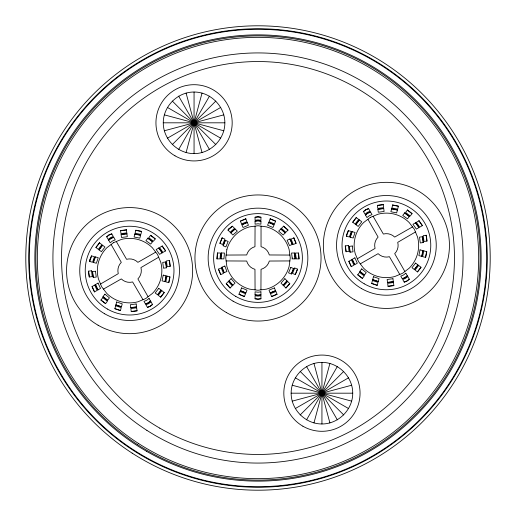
<?xml version="1.0" encoding="UTF-8"?>
<svg xmlns="http://www.w3.org/2000/svg" width="516" height="516" viewBox="0 0 516 516"><rect width="100%" height="100%" fill="white"/><g stroke="black" fill="none" stroke-linecap="round" stroke-linejoin="round"><path stroke-width="0.77" d="M255.065 226.131L254.962 246.674A11.726 11.726 0 0 0 246.674 254.962L226.131 255.059M260.935 289.869L261.038 269.326A11.726 11.726 0 0 0 269.326 261.038L289.869 260.935M89.752 261.483L91.642 255.917M93.531 262.496L95.415 256.929M163.275 122.814C163.172 106.335 177.581 91.925 194.061 92.029C210.541 91.925 224.957 106.335 224.853 122.814C224.957 139.294 210.541 153.704 194.061 153.6C177.581 153.704 163.172 139.294 163.275 122.814L224.853 122.814M166.055 275.86L164.907 281.62M169.829 276.873L168.68 282.633M217.604 253.021L217.068 258.884M221.512 253.021L220.977 258.884M295.023 258.884L294.488 253.021M298.932 258.884L298.396 253.021M291.147 393.186C291.043 376.706 305.459 362.297 321.939 362.4C338.419 362.297 352.828 376.706 352.725 393.186C352.828 409.665 338.419 424.075 321.939 423.971C305.459 424.075 291.043 409.665 291.147 393.186L352.725 393.186M346.552 236.238L348.435 230.671M350.325 237.25L352.215 231.684M422.849 250.608L421.701 256.375M426.629 251.621L425.474 257.381M186.095 152.555L202.033 93.074M313.967 422.927L329.905 363.445M219.997 243.384L222.241 237.966M223.209 245.771L225.453 240.353M291.25 273.957L293.494 268.539M295.204 274.538L297.448 269.12M178.665 149.479L209.457 96.15M306.543 419.85L337.335 366.521M96.002 247.551L99.575 242.901M99.078 249.912L102.652 245.261M157.509 294.746L161.076 290.095M160.586 297.106L164.153 292.456M228.059 230.162L232.477 226.285M230.826 232.922L235.244 229.046M286.954 280.756L283.078 285.174M289.715 283.523L285.838 287.941M352.802 222.306L356.369 217.649M355.879 224.66L359.446 220.01M414.303 269.494L417.876 264.843M417.38 271.855L420.946 267.204M172.292 144.583L215.83 101.046M300.17 414.954L343.708 371.417M106.728 236.876L109.076 235.077L111.811 233.941M108.683 240.263L111.03 238.463L113.765 237.328M150.517 300.989L148.169 302.789L145.441 303.924M152.472 304.375L150.13 306.175L147.395 307.31M363.528 211.625L365.87 209.825L368.605 208.69M365.483 215.011L367.831 213.211L370.559 212.076M407.317 275.738L404.97 277.537L402.235 278.672M409.272 279.124L406.924 280.923L404.189 282.059M167.397 138.211L220.725 107.418M100.536 284.013L118.274 273.661A11.726 11.726 0 0 1 121.305 262.334L111.127 244.494M155.729 252.143L137.895 262.334A11.726 11.726 0 0 0 126.568 259.296L116.306 241.52M103.471 289.102L121.305 278.917A11.726 11.726 0 0 0 132.638 281.955L142.996 299.693M158.664 257.232L140.933 267.591A11.726 11.726 0 0 1 137.895 278.917L148.073 296.758M357.33 258.761L375.067 248.409A11.726 11.726 0 0 1 378.105 237.083L367.927 219.242M412.529 226.898L394.695 237.083A11.726 11.726 0 0 0 383.362 234.045L373.1 216.269M360.265 263.85L378.105 253.666A11.726 11.726 0 0 0 389.432 256.704L399.79 274.441M415.464 231.981L397.726 242.339A11.726 11.726 0 0 1 394.695 253.666L404.873 271.506M295.275 408.582L348.603 377.789M240.437 221.222L245.855 218.977M241.92 224.802L247.338 222.557M270.107 292.843L275.525 290.598M271.59 296.423L277.008 294.178M164.32 130.78L223.802 114.849M292.198 401.151L351.68 385.22M120.609 230.762L126.42 229.994M121.112 234.599L126.923 233.838M255.065 217.333L258 216.946L260.935 217.333M255.065 221.241L258 220.861L260.935 221.241M377.402 205.51L383.214 204.742M377.906 209.354L383.723 208.587M130.722 307.62L136.54 306.852M131.232 311.464L137.043 310.697M260.935 294.759L258 295.139L255.065 294.759M260.935 298.667L258 299.054L255.065 298.667M387.522 282.368L393.334 281.601M388.026 286.212L393.843 285.445M289.869 255.059L269.326 254.962A11.726 11.726 0 0 0 261.038 246.674L261.038 226.143M226.131 260.935L246.674 261.038A11.726 11.726 0 0 0 254.962 269.326L255.065 289.869M392.644 205.149L398.41 206.297M391.631 208.922L397.397 210.07M135.85 230.394L141.61 231.549M134.837 234.174L140.597 235.322M378.273 281.446L372.707 279.562M377.26 285.225L371.694 283.336M121.473 306.697L115.906 304.808M120.46 310.471L114.894 308.587M164.32 114.849L223.802 130.78M292.198 385.22L351.68 401.151M404.563 213.044L409.285 216.52M270.145 218.977L275.563 221.222M268.662 222.557L274.08 224.802M147.769 238.295L152.491 241.772M240.475 290.598L245.893 292.843M238.992 294.178L244.41 296.423M167.397 107.418L220.725 138.211M295.275 377.789L348.603 408.582M407.35 210.147L412 213.721M364.451 274.951L359.871 271.293M357.794 274.731L362.451 278.298M283.523 226.285L287.941 230.162M280.756 229.046L285.174 232.922M232.922 285.174L229.046 280.756M230.162 287.941L226.285 283.523M150.549 235.399L155.206 238.972M107.657 300.202L103.071 296.539M101.001 299.977L105.651 303.55M172.292 101.046L215.83 144.583M300.17 371.417L343.708 414.954M418.895 220.867L422.294 225.673M415.509 222.822L418.908 227.627M354.776 264.656L352.312 259.309M351.39 266.611L348.926 261.264M289.902 239.082L292.25 244.455M162.095 246.113L165.494 250.924M158.709 248.073L162.108 252.879M97.982 289.902L95.512 284.555M94.596 291.863L92.132 286.509M178.665 96.15L209.457 149.479M306.543 366.521L337.335 419.85M293.759 237.966L296.003 243.384M224.208 272.642L222.067 267.178M218.552 269.12L220.796 274.538M313.967 363.445L329.905 422.927M186.095 93.074L202.033 152.555M426.119 235.283L426.887 241.095M422.404 236.754L423.172 242.565M349.39 246.364L350.151 252.182M345.417 245.906L346.184 251.718M169.325 260.528L170.087 266.346M165.61 262.005L166.371 267.817M92.59 271.616L93.357 277.434M88.623 271.158L89.384 276.969M321.939 362.4L321.939 423.971M194.061 92.029L194.061 153.6M89.758 259.948L89.565 261.438L92.583 262.244L94.473 256.678L91.448 255.871L89.758 259.948M93.538 260.961L93.344 262.444L96.363 263.257L98.246 257.69L95.228 256.878L93.538 260.961M163.224 275.099L162.069 280.865L165.094 281.671L166.242 275.912L163.224 275.099M166.997 276.112L165.849 281.878L168.867 282.684L170.022 276.924L166.997 276.112M217.41 253.021L216.868 258.884L219.997 258.884L220.538 253.021L217.41 253.021M221.319 253.021L220.777 258.884L223.905 258.884L224.447 253.021L221.319 253.021M226.846 249.654L225.744 258L226.846 266.346A32.256 32.256 0 0 0 249.654 289.154L258 290.256L266.346 289.154A32.256 32.256 0 0 0 289.154 266.346L290.256 258L289.154 249.654A32.256 32.256 0 0 0 266.346 226.846L258 225.744L249.654 226.846A32.256 32.256 0 0 0 226.846 249.654M292.211 258L292.095 258.884L295.223 258.884L294.681 253.021L291.553 253.021L292.211 258M296.12 258L296.003 258.884L299.132 258.884L298.59 253.021L295.462 253.021L296.12 258M346.558 234.703L346.359 236.186L349.384 236.992L351.267 231.426L348.248 230.62L346.558 234.703M350.332 235.709L350.138 237.199L353.157 238.005L355.047 232.439L352.022 231.632L350.332 235.709M420.018 249.847L418.869 255.614L421.888 256.42L423.043 250.66L420.018 249.847M423.797 250.86L422.643 256.626L425.668 257.432L426.816 251.673L423.797 250.86M115.655 305.756L114.842 308.774L120.409 310.664L121.221 307.639L115.655 305.756M116.668 301.976L115.855 305.001L121.421 306.885L122.234 303.866L116.668 301.976M134.889 233.987L134.076 237.005L139.842 238.153L140.649 235.135L134.889 233.987M135.895 230.207L135.089 233.226L140.849 234.38L141.661 231.355L135.895 230.207M372.449 280.504L371.643 283.523L377.209 285.413L378.015 282.387L372.449 280.504M373.461 276.731L372.655 279.749L378.222 281.633L379.028 278.614L373.461 276.731M391.683 208.735L390.87 211.754L396.636 212.902L397.449 209.883L391.683 208.735M392.695 204.955L391.883 207.98L397.649 209.128L398.455 206.11L392.695 204.955M222.067 237.895L219.822 243.313L222.686 244.5L224.931 239.082L222.067 237.895M225.273 240.282L223.028 245.7L225.892 246.887L228.137 241.469L225.273 240.282M240.108 291.495L238.921 294.359L244.339 296.603L245.526 293.739L240.108 291.495M241.591 287.915L240.404 290.779L245.822 293.024L247.009 290.16L241.591 287.915M268.733 222.377L267.546 225.24L272.964 227.485L274.151 224.621L268.733 222.377M270.216 218.797L269.03 221.661L274.447 223.905L275.634 221.041L270.216 218.797M290.805 267.423L288.56 272.841L291.43 274.028L293.675 268.61L290.805 267.423M294.759 268.004L292.52 273.422L295.384 274.609L297.629 269.191L294.759 268.004M99.42 242.784L95.847 247.435L98.311 249.325L101.878 244.668L99.42 242.784M102.497 245.145L98.924 249.796L101.388 251.685L104.954 247.029L102.497 245.145M104.903 294.152L102.948 296.7L107.541 300.357L109.424 297.893L104.903 294.152M147.892 238.134L145.938 240.682L150.717 244.081L152.607 241.617L147.892 238.134M102.768 297.674L100.878 300.131L105.535 303.705L107.418 301.241L102.768 297.674M150.672 235.244L148.782 237.708L153.433 241.275L155.322 238.818L150.672 235.244M158.773 288.328L155.2 292.978L157.664 294.868L161.231 290.211L158.773 288.328M161.843 290.682L158.277 295.339L160.734 297.222L164.307 292.572L161.843 290.682M228.833 228.833L227.924 230.02L230.136 232.232L234.548 228.356L232.335 226.143L228.833 228.833M231.6 231.6L230.684 232.787L232.897 234.999L237.315 231.123L235.103 228.91L231.6 231.6M284.877 278.685L281.001 283.103L283.213 285.316L287.09 280.897L284.877 278.685M287.644 281.452L283.768 285.864L285.98 288.076L289.857 283.665L287.644 281.452M356.214 217.533L352.647 222.183L355.105 224.073L358.678 219.423L356.214 217.533M359.291 219.893L355.724 224.544L358.181 226.434L361.755 221.783L359.291 219.893M361.703 268.9L359.749 271.448L364.335 275.105L366.225 272.642L361.703 268.9M404.686 212.882L402.732 215.43L407.517 218.829L409.407 216.372L404.686 212.882M359.568 272.422L357.678 274.88L362.329 278.453L364.219 275.989L359.568 272.422M407.466 209.993L405.576 212.457L410.233 216.023L412.116 213.566L407.466 209.993M415.567 263.076L412 267.727L414.458 269.616L418.031 264.96L415.567 263.076M418.644 265.437L415.07 270.087L417.534 271.977L421.101 267.32L418.644 265.437M228.356 281.452L226.143 283.665L230.02 288.076L232.232 285.864L228.356 281.452M231.123 278.685L228.91 280.897L232.787 285.316L234.999 283.103L231.123 278.685M280.897 228.91L278.685 231.123L283.103 234.999L285.316 232.787L280.897 228.91M283.665 226.143L281.452 228.356L285.864 232.232L288.076 230.02L283.665 226.143M108.979 234.903L106.631 236.702L108.199 239.411L110.54 237.612L113.275 236.483L111.708 233.774L108.979 234.903M110.934 238.289L108.586 240.088L110.153 242.797L112.494 240.998L115.229 239.869L113.668 237.16L110.934 238.289M113.475 242.694L106.793 247.815A32.256 32.256 0 0 0 98.446 278.975L101.671 286.754L106.793 293.43A32.256 32.256 0 0 0 137.953 301.783L145.731 298.558L152.407 293.43A32.256 32.256 0 0 0 160.76 262.276L157.535 254.498L152.407 247.815A32.256 32.256 0 0 0 121.254 239.469L113.475 242.694M149.053 298.448L146.705 300.254L143.977 301.383L145.538 304.092L148.273 302.963L150.614 301.157L149.053 298.448M151.007 301.834L148.66 303.64L145.931 304.769L147.492 307.478L150.227 306.343L152.568 304.543L151.007 301.834M365.773 209.657L363.432 211.457L364.993 214.166L367.34 212.36L370.069 211.231L368.508 208.522L365.773 209.657M367.727 213.037L365.386 214.843L366.947 217.552L369.295 215.746L372.023 214.617L370.462 211.908L367.727 213.037M370.269 217.442L363.593 222.57A32.256 32.256 0 0 0 355.24 253.724L358.465 261.502L363.593 268.185A32.256 32.256 0 0 0 394.746 276.531L402.525 273.306L409.207 268.185A32.256 32.256 0 0 0 417.554 237.025L414.329 229.246L409.207 222.57A32.256 32.256 0 0 0 378.047 214.217L370.269 217.442M405.847 273.203L403.506 275.002L400.771 276.131L402.332 278.84L405.066 277.711L407.414 275.912L405.847 273.203M407.801 276.589L405.46 278.388L402.725 279.517L404.292 282.226L407.021 281.097L409.369 279.298L407.801 276.589M94.667 285.045L91.958 286.612L94.428 291.959L97.131 290.392L94.667 285.045M98.053 283.091L95.344 284.651L97.808 290.005L100.517 288.438L98.053 283.091M158.876 247.97L156.174 249.538L159.567 254.343L162.276 252.782L158.876 247.97M162.263 246.016L159.554 247.583L162.953 252.389L165.662 250.828L162.263 246.016M351.467 259.793L348.758 261.36L351.222 266.707L353.931 265.14L351.467 259.793M354.853 257.839L352.144 259.406L354.608 264.753L357.317 263.186L354.853 257.839M415.677 222.725L412.968 224.286L416.367 229.098L419.076 227.53L415.677 222.725M419.063 220.771L416.354 222.332L419.753 227.143L422.462 225.576L419.063 220.771M245.784 218.797L240.366 221.041L241.553 223.905L246.97 221.661L245.784 218.797M247.267 222.377L241.849 224.621L243.036 227.485L248.454 225.24L247.267 222.377M224.847 266.03L221.88 267.256L224.028 272.712L226.892 271.526L224.847 266.03M290.082 239.005L287.122 240.237L289.56 245.571L292.43 244.384L290.082 239.005M221.241 268.004L218.371 269.191L220.616 274.609L223.48 273.422L221.241 268.004M293.933 237.895L291.069 239.082L293.314 244.5L296.178 243.313L293.933 237.895M274.409 287.915L268.991 290.16L270.178 293.024L275.596 290.779L274.409 287.915M275.892 291.495L270.474 293.739L271.661 296.603L277.079 294.359L275.892 291.495M126.394 229.801L120.583 230.568L120.983 233.638L126.801 232.877L126.394 229.801M126.904 233.645L121.086 234.412L121.492 237.483L127.304 236.721L126.904 233.645M258 216.752L255.065 217.139L255.065 220.268L258 219.88L260.935 220.268L260.935 217.139L258 216.752M258 220.661L255.065 221.048L255.065 224.176L258 223.789L260.935 224.176L260.935 221.048L258 220.661M383.195 204.549L377.377 205.316L377.783 208.393L383.594 207.625L383.195 204.549M383.698 208.393L377.886 209.161L378.286 212.231L384.104 211.47L383.698 208.393M91.5 270.777L88.43 271.184L89.191 276.995L92.267 276.589L91.5 270.777M169.519 260.509L166.442 260.909L167.21 266.727L170.28 266.32L169.519 260.509M95.473 271.235L92.396 271.642L93.164 277.46L96.24 277.053L95.473 271.235M165.797 261.98L162.727 262.386L163.488 268.197L166.565 267.791L165.797 261.98M348.3 245.526L345.223 245.932L345.991 251.744L349.068 251.344L348.3 245.526M426.313 235.257L423.236 235.657L424.004 241.475L427.08 241.069L426.313 235.257M352.267 245.99L349.197 246.39L349.964 252.208L353.034 251.802L352.267 245.99M422.598 236.728L419.521 237.134L420.288 242.946L423.365 242.546L422.598 236.728M136.16 303.969L130.348 304.737L130.748 307.813L136.566 307.046L136.16 303.969M136.663 307.813L130.851 308.581L131.257 311.651L137.069 310.89L136.663 307.813M260.935 291.824L258 292.211L255.065 291.824L255.065 294.952L258 295.339L260.935 294.952L260.935 291.824M260.935 295.733L258 296.12L255.065 295.733L255.065 298.861L258 299.248L260.935 298.861L260.935 295.733M392.953 278.724L387.142 279.485L387.548 282.562L393.36 281.794L392.953 278.724M393.463 282.562L387.645 283.329L388.051 286.406L393.869 285.638L393.463 282.562M302.879 426.197A38.12 38.12 0 0 0 360.058 393.186A38.12 38.12 0 0 0 302.879 360.174A38.12 38.12 0 0 0 302.879 426.197M175.001 155.826A38.12 38.12 0 0 0 232.181 122.814A38.12 38.12 0 0 0 175.001 89.803A38.12 38.12 0 0 0 175.001 155.826M226.479 312.599A63.042 63.042 0 0 0 321.042 258A63.042 63.042 0 0 0 226.479 203.401A63.042 63.042 0 0 0 226.479 312.599M235.812 296.429A44.376 44.376 0 0 0 302.376 258A44.376 44.376 0 0 0 235.812 219.571A44.376 44.376 0 0 0 235.812 296.429M233.077 301.17A49.846 49.846 0 0 0 307.846 258A49.846 49.846 0 0 0 233.077 214.83A49.846 49.846 0 0 0 233.077 301.17M107.412 309.052A44.376 44.376 0 0 0 173.976 270.623A44.376 44.376 0 0 0 107.412 232.194A44.376 44.376 0 0 0 107.412 309.052M104.677 313.793A49.846 49.846 0 0 0 179.452 270.623A49.846 49.846 0 0 0 104.677 227.453A49.846 49.846 0 0 0 104.677 313.793M364.212 283.806A44.376 44.376 0 0 0 430.77 245.377A44.376 44.376 0 0 0 364.212 206.948A44.376 44.376 0 0 0 364.212 283.806M361.477 288.547A49.846 49.846 0 0 0 436.246 245.377A49.846 49.846 0 0 0 361.477 202.208A49.846 49.846 0 0 0 361.477 288.547M98.079 325.222A63.042 63.042 0 0 0 192.642 270.623A63.042 63.042 0 0 0 98.079 216.03A63.042 63.042 0 0 0 98.079 325.222M354.879 299.97A63.042 63.042 0 0 0 449.442 245.377A63.042 63.042 0 0 0 354.879 190.778A63.042 63.042 0 0 0 354.879 299.97M134.063 450.223A228.711 228.711 0 0 0 486.44 269.223A228.711 228.711 0 0 0 153.497 54.554A228.711 228.711 0 0 0 134.063 450.223M146.434 451.236A223.131 223.131 0 0 0 481.131 258A223.131 223.131 0 0 0 146.434 64.764A223.131 223.131 0 0 0 146.434 451.236M137.637 444.676A222.119 222.119 0 0 0 479.848 268.9A222.119 222.119 0 0 0 156.516 60.424A222.119 222.119 0 0 0 137.637 444.676M138.43 443.444A220.648 220.648 0 0 0 478.384 268.83A220.648 220.648 0 0 0 157.186 61.727A220.648 220.648 0 0 0 138.43 443.444M146.873 430.35A205.065 205.065 0 0 0 462.82 268.062A205.065 205.065 0 0 0 164.301 75.588A205.065 205.065 0 0 0 146.873 430.35M159.773 428.138A196.461 196.461 0 0 0 454.461 258A196.461 196.461 0 0 0 159.773 87.862A196.461 196.461 0 0 0 159.773 428.138M133.76 450.687A229.265 229.265 0 0 0 486.994 269.249A229.265 229.265 0 0 0 153.246 54.064A229.265 229.265 0 0 0 133.76 450.687M132.173 453.151A232.2 232.2 0 0 0 489.923 269.391A232.2 232.2 0 0 0 151.904 51.452A232.2 232.2 0 0 0 132.173 453.151"/></g></svg>
